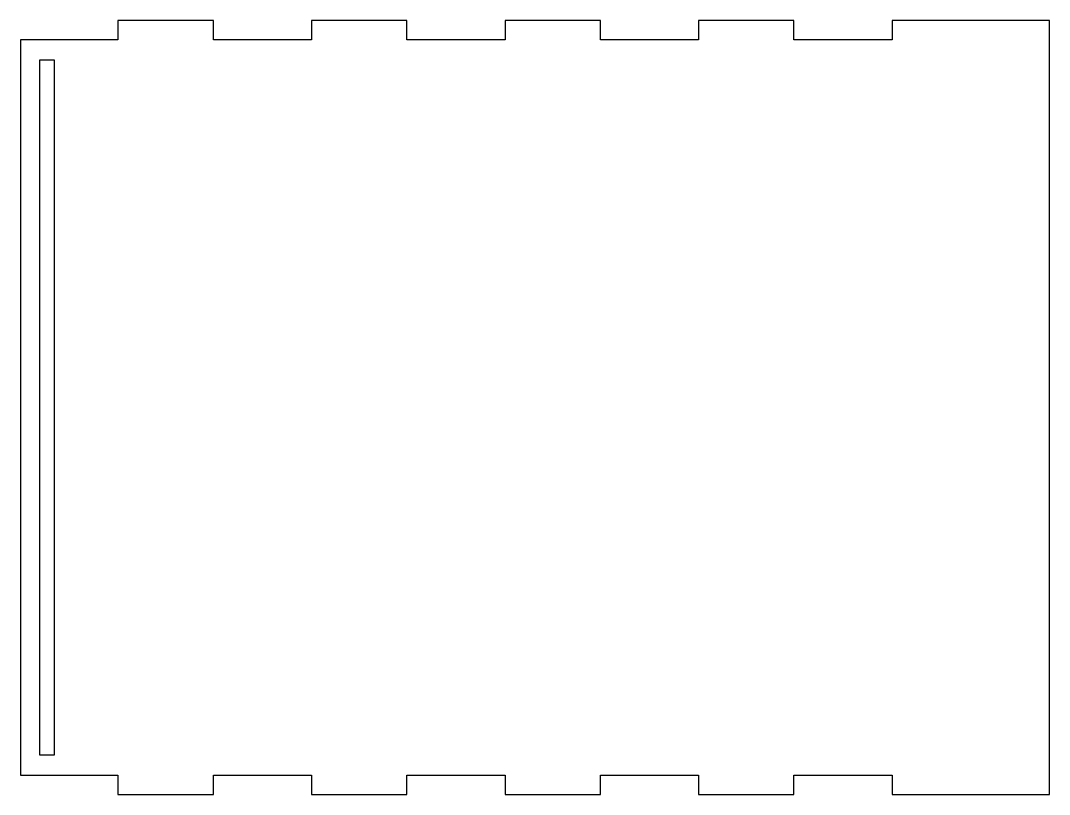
# Model space of a CAD drawing. Header units: millimetres. Extents: x -80 to 80, y -60 to 60.
import ezdxf

# ---------------------------------------------------------------- set-up
doc = ezdxf.new("R2010")
doc.units = ezdxf.units.MM

msp = doc.modelspace()

# ---------------------------------------------------------------- linework, layer by layer
for points in [[(-49.85, 60), (-64.65, 60), (-64.65, 57), (-79.75, 57), (-79.75, -57), (-64.65, -57), (-64.65, -60), (-49.85, -60), (-49.85, -57), (-34.65, -57), (-34.65, -60), (-19.85, -60), (-19.85, -57), (-4.65, -57), (-4.65, -60), (10.15, -60), (10.15, -57), (25.35, -57), (25.35, -60), (40.15, -60), (40.15, -57), (55.35, -57), (55.35, -60), (79.75, -60), (79.75, 60), (55.35, 60), (55.35, 57), (40.15, 57), (40.15, 60), (25.35, 60), (25.35, 57), (10.15, 57), (10.15, 60), (-4.65, 60), (-4.65, 57), (-19.85, 57), (-19.85, 60), (-34.65, 60), (-34.65, 57), (-49.85, 57)], [(-76.75, 53.9), (-74.55, 53.9), (-74.55, -53.9), (-76.75, -53.9)]]:
    msp.add_lwpolyline(points, close=True)

doc.saveas('drawing.dxf')
